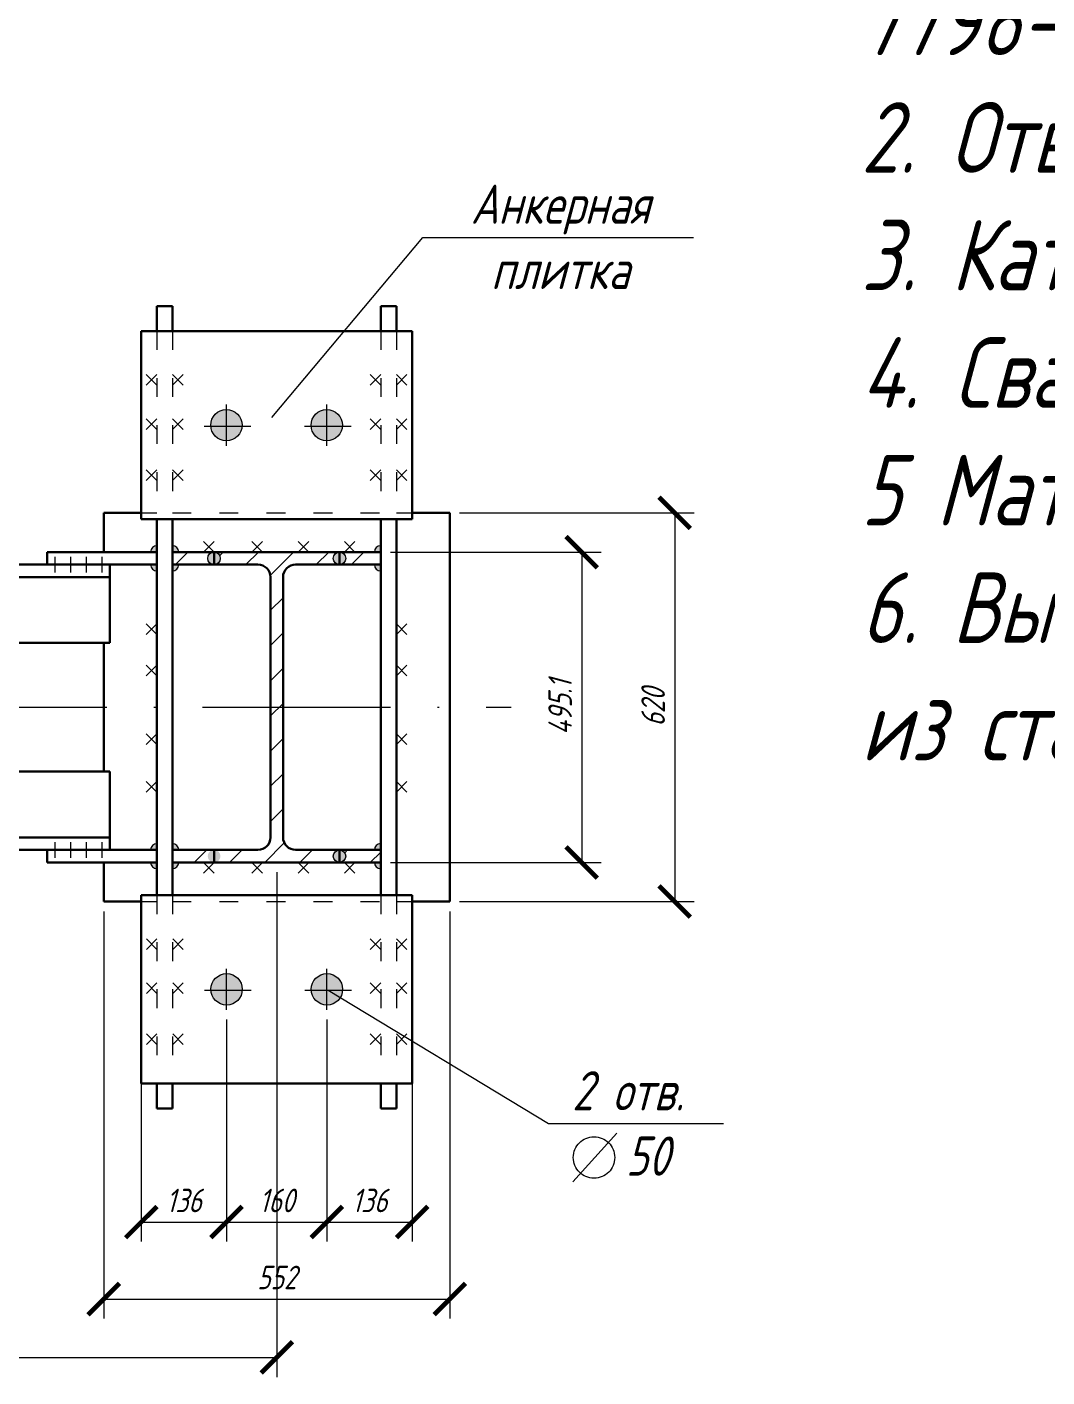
# Model space of a CAD drawing. Header units: millimetres. Extents: x 1665 to 4316, y 443 to 1647.
# Drawn here: x 2321.1 to 2386.2, y 1118.5 to 1204.7 of the extents above; entities that cross this region are included whole.
import ezdxf

# ---------------------------------------------------------------- set-up
doc = ezdxf.new("R2010")
doc.units = ezdxf.units.MM
for name, pattern in [('ACAD_ISO03W100', [30, 12, -18]), ('ACAD_ISO04W100', [30, 24, -3, 0, -3]), ('ACAD_ISO10W100', [18, 12, -3, 0, -3])]:
    doc.linetypes.add(name, pattern=pattern)
doc.layers.get('0').update_dxf_attribs({"lineweight": 18})
doc.styles.get("Standard").update_dxf_attribs({"font": 'romans.shx', "width": 0.75, "oblique": 15, "height": 1.5})
doc.dimstyles.new('ISO-25', dxfattribs={"dimtxt": 1.5, "dimasz": 2, "dimexe": 1.25, "dimexo": 0.625, "dimtad": 1, "dimtxsty": 'Standard', "dimblk": 'ARCHTICK', "dimcen": 2.5, "dimadec": 0, "dimazin": 0, "dimtfac": 1, "dimtmove": 0, "dimatfit": 3, "dimldrblk": 'NONE', "dimfxl": 1, "dimlwd": 18, "dimlwe": 18, "dimarcsym": 0})

# ---------------------------------------------------------------- blocks, each defined once
blk = doc.blocks.new('_ArchTick')
at = {"color": 0, "linetype": 'ByBlock', "const_width": 0.15}
blk.add_lwpolyline([(-0.5, -0.5), (0.5, 0.5)], dxfattribs=at)
blk = doc.blocks.new('*D289')
at = {"color": 0, "lineweight": 18, "transparency": 16777216}
for p, q in [((2337.034, 1150.746), (2337.034, 1118.534)), ((2297.034, 1128.113), (2297.034, 1118.534)), ((2297.034, 1119.784), (2337.034, 1119.784))]:
    blk.add_line(p, q, dxfattribs=at)
at = {"layer": 'Defpoints', "color": 0, "transparency": 16777216}
for p in [(2337.034, 1151.371), (2297.034, 1128.738), (2337.034, 1119.784)]:
    blk.add_point(p, dxfattribs=at)
at = {"color": 0, "lineweight": 18, "transparency": 16777216, "xscale": 2, "yscale": 2, "zscale": 2, "rotation": 180}
blk.add_blockref('_ArchTick', (2297.034, 1119.784), dxfattribs=at)
at = {"color": 0, "lineweight": 18, "transparency": 16777216, "xscale": 2, "yscale": 2, "zscale": 2}
blk.add_blockref('_ArchTick', (2337.034, 1119.784), dxfattribs=at)
at = {"color": 0, "transparency": 16777216, "insert": (2317.034, 1121.159), "char_height": 1.5, "attachment_point": 5}
blk.add_mtext('1000', dxfattribs=at)
blk = doc.blocks.new('_None')
blk = doc.blocks.new('*D306')
at = {"color": 0, "lineweight": 18, "transparency": 16777216}
for p, q in [((2325.994, 1148.248), (2325.994, 1122.261)), ((2348.074, 1148.248), (2348.074, 1122.261)), ((2325.994, 1123.511), (2348.074, 1123.511))]:
    blk.add_line(p, q, dxfattribs=at)
at = {"layer": 'Defpoints', "color": 0, "transparency": 16777216}
for p in [(2325.994, 1148.873), (2348.074, 1148.873), (2348.074, 1123.511)]:
    blk.add_point(p, dxfattribs=at)
at = {"color": 0, "lineweight": 18, "transparency": 16777216, "xscale": 2, "yscale": 2, "zscale": 2, "rotation": 180}
blk.add_blockref('_ArchTick', (2325.994, 1123.511), dxfattribs=at)
at = {"color": 0, "lineweight": 18, "transparency": 16777216, "xscale": 2, "yscale": 2, "zscale": 2}
blk.add_blockref('_ArchTick', (2348.074, 1123.511), dxfattribs=at)
at = {"color": 0, "transparency": 16777216, "insert": (2337.034, 1124.886), "char_height": 1.5, "attachment_point": 5}
blk.add_mtext('552', dxfattribs=at)
blk = doc.blocks.new('*D307')
at = {"color": 0, "lineweight": 18, "transparency": 16777216}
for p, q in [((2344.287, 1171.175), (2357.732, 1171.175)), ((2356.482, 1171.175), (2356.482, 1151.371)), ((2344.287, 1151.371), (2357.732, 1151.371))]:
    blk.add_line(p, q, dxfattribs=at)
at = {"layer": 'Defpoints', "color": 0, "transparency": 16777216}
for p in [(2343.662, 1171.175), (2343.662, 1151.371), (2356.482, 1151.371)]:
    blk.add_point(p, dxfattribs=at)
at = {"color": 0, "lineweight": 18, "transparency": 16777216, "xscale": 2, "yscale": 2, "zscale": 2}
for p, rotation in [((2356.482, 1171.175), 90), ((2356.482, 1151.371), 270)]:
    blk.add_blockref('_ArchTick', p, dxfattribs=dict(at, rotation=rotation))
at = {"color": 0, "transparency": 16777216, "insert": (2355.107, 1161.273), "char_height": 1.5, "attachment_point": 5, "rotation": 90}
blk.add_mtext('495.1', dxfattribs=at)
blk = doc.blocks.new('*D308')
at = {"color": 0, "lineweight": 18, "transparency": 16777216}
for p, q in [((2348.699, 1173.673), (2363.665, 1173.673)), ((2362.415, 1173.673), (2362.415, 1148.873)), ((2348.699, 1148.873), (2363.665, 1148.873))]:
    blk.add_line(p, q, dxfattribs=at)
at = {"layer": 'Defpoints', "color": 0, "transparency": 16777216}
for p in [(2348.074, 1173.673), (2348.074, 1148.873), (2362.415, 1148.873)]:
    blk.add_point(p, dxfattribs=at)
at = {"color": 0, "lineweight": 18, "transparency": 16777216, "xscale": 2, "yscale": 2, "zscale": 2}
for p, rotation in [((2362.415, 1173.673), 90), ((2362.415, 1148.873), 270)]:
    blk.add_blockref('_ArchTick', p, dxfattribs=dict(at, rotation=rotation))
at = {"color": 0, "transparency": 16777216, "insert": (2361.04, 1161.273), "char_height": 1.5, "attachment_point": 5, "rotation": 90}
blk.add_mtext('620', dxfattribs=at)
blk = doc.blocks.new('*D293')
at = {"color": 0, "lineweight": 18, "transparency": 16777216}
for p, q in [((2333.834, 1141.351), (2333.834, 1127.174)), ((2340.234, 1141.351), (2340.234, 1127.174)), ((2333.834, 1128.424), (2340.234, 1128.424))]:
    blk.add_line(p, q, dxfattribs=at)
at = {"layer": 'Defpoints', "color": 0, "transparency": 16777216}
for p in [(2333.834, 1141.976), (2340.234, 1141.976), (2340.234, 1128.424)]:
    blk.add_point(p, dxfattribs=at)
at = {"color": 0, "lineweight": 18, "transparency": 16777216, "xscale": 2, "yscale": 2, "zscale": 2, "rotation": 180}
blk.add_blockref('_ArchTick', (2333.834, 1128.424), dxfattribs=at)
at = {"color": 0, "lineweight": 18, "transparency": 16777216, "xscale": 2, "yscale": 2, "zscale": 2}
blk.add_blockref('_ArchTick', (2340.234, 1128.424), dxfattribs=at)
at = {"color": 0, "transparency": 16777216, "insert": (2337.034, 1129.799), "char_height": 1.5, "attachment_point": 5}
blk.add_mtext('160', dxfattribs=at)
blk = doc.blocks.new('*D294')
at = {"color": 0, "lineweight": 18, "transparency": 16777216}
for p, q in [((2345.674, 1142.736), (2345.674, 1127.174)), ((2340.234, 1141.34), (2340.234, 1127.174)), ((2340.234, 1128.424), (2345.674, 1128.424))]:
    blk.add_line(p, q, dxfattribs=at)
at = {"layer": 'Defpoints', "color": 0, "transparency": 16777216}
for p in [(2345.674, 1143.361), (2340.234, 1141.965), (2345.674, 1128.424)]:
    blk.add_point(p, dxfattribs=at)
at = {"color": 0, "lineweight": 18, "transparency": 16777216, "xscale": 2, "yscale": 2, "zscale": 2, "rotation": 180}
blk.add_blockref('_ArchTick', (2340.234, 1128.424), dxfattribs=at)
at = {"color": 0, "lineweight": 18, "transparency": 16777216, "xscale": 2, "yscale": 2, "zscale": 2}
blk.add_blockref('_ArchTick', (2345.674, 1128.424), dxfattribs=at)
at = {"color": 0, "transparency": 16777216, "insert": (2342.954, 1129.799), "char_height": 1.5, "attachment_point": 5}
blk.add_mtext('136', dxfattribs=at)
blk = doc.blocks.new('*D295')
at = {"color": 0, "lineweight": 18, "transparency": 16777216}
for p, q in [((2328.394, 1142.736), (2328.394, 1127.174)), ((2333.834, 1141.34), (2333.834, 1127.174)), ((2328.394, 1128.424), (2333.834, 1128.424))]:
    blk.add_line(p, q, dxfattribs=at)
at = {"layer": 'Defpoints', "color": 0, "transparency": 16777216}
for p in [(2328.394, 1143.361), (2333.834, 1141.965), (2333.834, 1128.424)]:
    blk.add_point(p, dxfattribs=at)
at = {"color": 0, "lineweight": 18, "transparency": 16777216, "xscale": 2, "yscale": 2, "zscale": 2, "rotation": 180}
blk.add_blockref('_ArchTick', (2328.394, 1128.424), dxfattribs=at)
at = {"color": 0, "lineweight": 18, "transparency": 16777216, "xscale": 2, "yscale": 2, "zscale": 2}
blk.add_blockref('_ArchTick', (2333.834, 1128.424), dxfattribs=at)
at = {"color": 0, "transparency": 16777216, "insert": (2331.114, 1129.799), "char_height": 1.5, "attachment_point": 5}
blk.add_mtext('136', dxfattribs=at)

msp = doc.modelspace()

# ---------------------------------------------------------------- hatches: boundary and pattern name
h = msp.add_hatch(color=256)
h.dxf.hatch_style = 1
h.paths.add_polyline_path([(2334.822, 1179.273), (2333.822, 1179.273), (2333.822, 1178.273, 0.414214)])
h.paths.add_polyline_path([(2333.822, 1180.273), (2333.822, 1179.273), (2334.822, 1179.273, 0.414214)])
h.paths.add_polyline_path([(2333.822, 1180.273, 0.414214), (2332.822, 1179.273), (2333.822, 1179.273)])
h.paths.add_polyline_path([(2333.822, 1179.273), (2332.822, 1179.273, 0.414214), (2333.822, 1178.273)])
h.paths.add_polyline_path([(2340.206, 1180.272, 0.409682), (2339.222, 1179.273), (2340.206, 1179.273)])
h.paths.add_polyline_path([(2340.206, 1180.272), (2340.206, 1179.273), (2341.222, 1179.273, 0.41876)])
h.paths.add_polyline_path([(2341.222, 1179.273), (2340.206, 1179.273), (2340.206, 1178.273, 0.41876)])
h.paths.add_polyline_path([(2340.206, 1179.273), (2339.222, 1179.273, 0.409682), (2340.206, 1178.273)])
h = msp.add_hatch()
h.set_pattern_fill('ANSI31', color=256, scale=0.5)
h.set_pattern_definition([(45, (198.1702, -548.9333), (-1.122532, 1.122532), [])])
h.paths.add_polyline_path([(2277.034, 1171.175), (2272.474, 1171.175), (2272.474, 1170.375), (2277.034, 1170.375)])
h.paths.add_polyline_path([(2277.834, 1172.073), (2277.034, 1172.073), (2277.034, 1161.273), (2277.834, 1161.273)])
h.paths.add_polyline_path([(2285.754, 1171.175), (2277.834, 1171.175), (2277.834, 1170.375), (2285.754, 1170.375)])
h.paths.add_polyline_path([(2277.834, 1161.273), (2277.034, 1161.273), (2277.034, 1150.473), (2277.834, 1150.473)])
h.paths.add_polyline_path([(2277.034, 1152.171), (2272.474, 1152.171), (2272.474, 1151.371), (2277.034, 1151.371)])
h.paths.add_polyline_path([(2285.754, 1152.171), (2277.834, 1152.171), (2277.834, 1151.371), (2285.754, 1151.371)])
h.paths.add_polyline_path([(2340.634, 1170.775, -0.414214), (2341.034, 1171.175), (2333.034, 1171.175, -0.414214), (2333.434, 1170.775, -0.414214), (2333.034, 1170.375), (2335.834, 1170.375, -0.414214), (2336.634, 1169.575), (2336.634, 1161.273), (2337.434, 1161.273), (2337.434, 1169.575, -0.414214), (2338.234, 1170.375), (2341.034, 1170.375, -0.414214)])
h.paths.add_polyline_path([(2333.034, 1171.175), (2330.382, 1171.175), (2330.382, 1170.375), (2333.034, 1170.375, -0.414214), (2332.634, 1170.775, -0.414214)])
h.paths.add_polyline_path([(2343.662, 1171.175), (2341.034, 1171.175, -0.414214), (2341.434, 1170.775, -0.414214), (2341.034, 1170.375), (2343.662, 1170.375)])
h.paths.add_polyline_path([(2337.434, 1152.971), (2337.434, 1161.273), (2336.634, 1161.273), (2336.634, 1152.971, -0.414214), (2335.834, 1152.171), (2333.034, 1152.171), (2333.034, 1151.371), (2341.034, 1151.371, -0.414214), (2340.634, 1151.771, -0.414214), (2341.034, 1152.171), (2338.234, 1152.171, -0.414214)])
h.paths.add_polyline_path([(2333.034, 1152.171), (2330.382, 1152.171), (2330.382, 1151.371), (2333.034, 1151.371)])
h.paths.add_polyline_path([(2343.662, 1152.171), (2341.034, 1152.171, -0.414214), (2341.434, 1151.771, -0.414214), (2341.034, 1151.371), (2343.662, 1151.371)])
h = msp.add_hatch(color=256)
h.dxf.hatch_style = 1
h.paths.add_polyline_path([(2272.474, 1171.575), (2272.474, 1171.175), (2272.874, 1171.175, 0.414214)])
h.paths.add_polyline_path([(2272.874, 1170.375), (2272.474, 1170.375), (2272.474, 1169.975, 0.414214)])
h.paths.add_polyline_path([(2277.034, 1171.575, 0.414214), (2276.634, 1171.175), (2277.034, 1171.175)])
h.paths.add_polyline_path([(2277.834, 1171.575), (2277.834, 1171.175), (2278.234, 1171.175, 0.414214)])
h.paths.add_polyline_path([(2278.234, 1170.375), (2277.834, 1170.375), (2277.834, 1169.975, 0.414214)])
h.paths.add_polyline_path([(2277.034, 1170.375), (2276.634, 1170.375, 0.414214), (2277.034, 1169.975)])
h.paths.add_polyline_path([(2285.754, 1171.575, 0.414214), (2285.354, 1171.175), (2285.754, 1171.175)])
h.paths.add_polyline_path([(2286.754, 1171.575), (2286.754, 1171.175), (2287.154, 1171.175, 0.414214)])
h.paths.add_polyline_path([(2287.154, 1170.375), (2286.754, 1170.375), (2286.754, 1169.975, 0.414214)])
h.paths.add_polyline_path([(2285.754, 1170.375), (2285.354, 1170.375, 0.414214), (2285.754, 1169.975)])
h.paths.add_polyline_path([(2272.474, 1152.571), (2272.474, 1152.171), (2272.874, 1152.171, 0.414214)])
h.paths.add_polyline_path([(2272.874, 1151.371), (2272.474, 1151.371), (2272.474, 1150.971, 0.414214)])
h.paths.add_polyline_path([(2277.034, 1152.571, 0.414214), (2276.634, 1152.171), (2277.034, 1152.171)])
h.paths.add_polyline_path([(2277.034, 1151.371), (2276.634, 1151.371, 0.414214), (2277.034, 1150.971)])
h.paths.add_polyline_path([(2277.834, 1152.571), (2277.834, 1152.171), (2278.234, 1152.171, 0.414214)])
h.paths.add_polyline_path([(2278.234, 1151.371), (2277.834, 1151.371), (2277.834, 1150.971, 0.414214)])
h.paths.add_polyline_path([(2285.754, 1152.571, 0.414214), (2285.354, 1152.171), (2285.754, 1152.171)])
h.paths.add_polyline_path([(2286.754, 1152.571), (2286.754, 1152.171), (2287.154, 1152.171, 0.414214)])
h.paths.add_polyline_path([(2287.154, 1151.371), (2286.754, 1151.371), (2286.754, 1150.971, 0.414214)])
h.paths.add_polyline_path([(2285.754, 1151.371), (2285.354, 1151.371, 0.414214), (2285.754, 1150.971)])
h.paths.add_polyline_path([(2329.382, 1171.575, 0.414214), (2328.982, 1171.175), (2329.382, 1171.175)])
h.paths.add_polyline_path([(2329.382, 1170.375), (2328.982, 1170.375, 0.414214), (2329.382, 1169.975)])
h.paths.add_polyline_path([(2329.382, 1152.571, 0.414214), (2328.982, 1152.171), (2329.382, 1152.171)])
h.paths.add_polyline_path([(2329.382, 1151.371), (2328.982, 1151.371, 0.414214), (2329.382, 1150.971)])
h = msp.add_hatch(color=256)
h.dxf.hatch_style = 1
h.paths.add_polyline_path([(2330.382, 1171.575), (2330.382, 1171.175), (2330.782, 1171.175, 0.414214)])
h.paths.add_polyline_path([(2330.782, 1170.375), (2330.382, 1170.375), (2330.382, 1169.975, 0.414214)])
h.paths.add_polyline_path([(2333.034, 1171.175, 0.414214), (2332.634, 1170.775, 0.414214), (2333.034, 1170.375)])
h.paths.add_polyline_path([(2333.034, 1171.175), (2333.034, 1170.375, 0.414214), (2333.434, 1170.775, 0.414214)])
h.paths.add_polyline_path([(2341.034, 1171.175, 0.414214), (2340.634, 1170.775, 0.414214), (2341.034, 1170.375)])
h.paths.add_polyline_path([(2341.434, 1170.775, 0.414214), (2341.034, 1171.175), (2341.034, 1170.375, 0.414214)])
h.paths.add_polyline_path([(2343.662, 1171.575, 0.414214), (2343.262, 1171.175), (2343.662, 1171.175)])
h.paths.add_polyline_path([(2343.662, 1170.375), (2343.262, 1170.375, 0.414214), (2343.662, 1169.975)])
h = msp.add_hatch(color=256)
h.dxf.hatch_style = 1
h.paths.add_polyline_path([(2330.382, 1152.571), (2330.382, 1152.171), (2330.782, 1152.171, 0.414214)])
h.paths.add_polyline_path([(2330.782, 1151.371), (2330.382, 1151.371), (2330.382, 1150.971, 0.414214)])
h.paths.add_polyline_path([(2333.034, 1152.171, 0.414214), (2332.634, 1151.771, 0.414214), (2333.034, 1151.371)])
h.paths.add_polyline_path([(2333.034, 1152.171), (2333.034, 1151.371, 0.414214), (2333.434, 1151.771, 0.414214)])
h.paths.add_polyline_path([(2341.034, 1152.171, 0.414214), (2340.634, 1151.771, 0.414214), (2341.034, 1151.371)])
h.paths.add_polyline_path([(2341.434, 1151.771, 0.414214), (2341.034, 1152.171), (2341.034, 1151.371, 0.414214)])
h.paths.add_polyline_path([(2343.662, 1152.571, 0.414214), (2343.262, 1152.171), (2343.662, 1152.171)])
h.paths.add_polyline_path([(2343.662, 1151.371), (2343.262, 1151.371, 0.414214), (2343.662, 1150.971)])
h = msp.add_hatch(color=256)
h.dxf.hatch_style = 1
h.paths.add_polyline_path([(2334.834, 1143.273), (2333.834, 1143.273), (2333.834, 1142.273, 0.414214)])
h.paths.add_polyline_path([(2333.834, 1144.273), (2333.834, 1143.273), (2334.834, 1143.273, 0.414214)])
h.paths.add_polyline_path([(2333.834, 1144.273, 0.414214), (2332.834, 1143.273), (2333.834, 1143.273)])
h.paths.add_polyline_path([(2333.834, 1143.273), (2332.834, 1143.273, 0.414214), (2333.834, 1142.273)])
h.paths.add_polyline_path([(2340.218, 1144.272, 0.409682), (2339.234, 1143.273), (2340.218, 1143.273)])
h.paths.add_polyline_path([(2340.218, 1144.272), (2340.218, 1143.273), (2341.234, 1143.273, 0.41876)])
h.paths.add_polyline_path([(2341.234, 1143.273), (2340.218, 1143.273), (2340.218, 1142.273, 0.41876)])
h.paths.add_polyline_path([(2340.218, 1143.273), (2339.234, 1143.273, 0.409682), (2340.218, 1142.273)])

# ---------------------------------------------------------------- linework, layer by layer
for p, q in [((2336.724, 1179.772), (2346.346, 1191.244)), ((2346.346, 1191.244), (2363.621, 1191.244)), ((2328.703, 1182.5), (2329.382, 1181.822)), ((2329.382, 1182.5), (2328.703, 1181.822)), ((2330.382, 1182.5), (2331.06, 1181.822)), ((2331.06, 1182.5), (2330.382, 1181.822)), ((2342.983, 1182.5), (2343.662, 1181.822)), ((2343.662, 1182.5), (2342.983, 1181.822)), ((2344.662, 1182.5), (2345.34, 1181.822)), ((2345.34, 1182.5), (2344.662, 1181.822)), ((2333.822, 1177.965), (2333.822, 1180.585)), ((2340.222, 1177.965), (2340.222, 1180.585)), ((2328.703, 1179.68), (2329.382, 1179.002)), ((2329.382, 1179.68), (2328.703, 1179.002)), ((2330.382, 1179.68), (2331.06, 1179.002)), ((2331.06, 1179.68), (2330.382, 1179.002)), ((2342.983, 1179.68), (2343.662, 1179.002)), ((2343.662, 1179.68), (2342.983, 1179.002)), ((2344.662, 1179.68), (2345.34, 1179.002)), ((2345.34, 1179.68), (2344.662, 1179.002)), ((2332.411, 1179.218), (2335.388, 1179.218)), ((2338.811, 1179.218), (2341.788, 1179.218)), ((2328.703, 1176.429), (2329.382, 1175.751)), ((2329.382, 1176.429), (2328.703, 1175.751)), ((2330.382, 1176.429), (2331.06, 1175.751)), ((2331.06, 1176.429), (2330.382, 1175.751)), ((2342.983, 1176.429), (2343.662, 1175.751)), ((2343.662, 1176.429), (2342.983, 1175.751)), ((2344.662, 1176.429), (2345.34, 1175.751)), ((2345.34, 1176.429), (2344.662, 1175.751)), ((2332.355, 1171.853), (2333.034, 1171.175)), ((2333.034, 1171.853), (2332.355, 1171.175)), ((2335.443, 1171.853), (2336.122, 1171.175)), ((2336.122, 1171.853), (2335.443, 1171.175)), ((2338.391, 1171.853), (2339.069, 1171.175)), ((2339.069, 1171.853), (2338.391, 1171.175)), ((2341.345, 1171.853), (2342.023, 1171.175)), ((2342.023, 1171.853), (2341.345, 1171.175)), ((2322.882, 1170.875), (2322.882, 1169.875)), ((2323.882, 1170.875), (2323.882, 1169.875)), ((2324.882, 1170.875), (2324.882, 1169.875)), ((2325.882, 1170.875), (2325.882, 1169.875)), ((2328.703, 1166.592), (2329.382, 1165.913)), ((2329.382, 1166.592), (2328.703, 1165.913)), ((2344.662, 1166.592), (2345.34, 1165.913)), ((2345.34, 1166.592), (2344.662, 1165.913)), ((2328.703, 1163.958), (2329.382, 1163.279)), ((2329.382, 1163.958), (2328.703, 1163.279)), ((2344.662, 1163.958), (2345.34, 1163.279)), ((2345.34, 1163.958), (2344.662, 1163.279)), ((2328.703, 1159.567), (2329.382, 1158.889)), ((2329.382, 1159.567), (2328.703, 1158.889)), ((2344.662, 1159.567), (2345.34, 1158.889)), ((2345.34, 1159.567), (2344.662, 1158.889)), ((2328.703, 1156.529), (2329.382, 1155.851)), ((2329.382, 1156.529), (2328.703, 1155.851)), ((2344.662, 1156.529), (2345.34, 1155.851)), ((2345.34, 1156.529), (2344.662, 1155.851)), ((2322.882, 1152.671), (2322.882, 1151.671)), ((2323.882, 1152.671), (2323.882, 1151.671)), ((2324.882, 1152.671), (2324.882, 1151.671)), ((2325.882, 1152.671), (2325.882, 1151.671)), ((2332.355, 1151.371), (2333.034, 1150.692)), ((2333.034, 1151.371), (2332.355, 1150.692)), ((2335.443, 1151.371), (2336.122, 1150.692)), ((2336.122, 1151.371), (2335.443, 1150.692)), ((2338.391, 1151.371), (2339.069, 1150.692)), ((2339.069, 1151.371), (2338.391, 1150.692)), ((2341.345, 1151.371), (2342.023, 1150.692)), ((2342.023, 1151.371), (2341.345, 1150.692)), ((2328.715, 1146.5), (2329.394, 1145.822)), ((2329.394, 1146.5), (2328.715, 1145.822)), ((2330.394, 1146.5), (2331.072, 1145.822)), ((2331.072, 1146.5), (2330.394, 1145.822)), ((2342.983, 1146.5), (2343.662, 1145.822)), ((2343.662, 1146.5), (2342.983, 1145.822)), ((2344.662, 1146.5), (2345.34, 1145.822)), ((2345.34, 1146.5), (2344.662, 1145.822)), ((2333.834, 1141.965), (2333.834, 1144.585)), ((2340.234, 1141.965), (2340.234, 1144.585)), ((2328.715, 1143.68), (2329.394, 1143.002)), ((2329.394, 1143.68), (2328.715, 1143.002)), ((2330.394, 1143.68), (2331.072, 1143.002)), ((2331.072, 1143.68), (2330.394, 1143.002)), ((2332.423, 1143.218), (2335.4, 1143.218)), ((2338.823, 1143.218), (2341.8, 1143.218)), ((2340.311, 1143.218), (2354.371, 1134.717)), ((2342.983, 1143.68), (2343.662, 1143.002)), ((2343.662, 1143.68), (2342.983, 1143.002)), ((2344.662, 1143.68), (2345.34, 1143.002)), ((2345.34, 1143.68), (2344.662, 1143.002)), ((2328.715, 1140.429), (2329.394, 1139.751)), ((2329.394, 1140.429), (2328.715, 1139.751)), ((2330.394, 1140.429), (2331.072, 1139.751)), ((2331.072, 1140.429), (2330.394, 1139.751)), ((2342.983, 1140.429), (2343.662, 1139.751)), ((2343.662, 1140.429), (2342.983, 1139.751)), ((2344.662, 1140.429), (2345.34, 1139.751)), ((2345.34, 1140.429), (2344.662, 1139.751)), ((2354.371, 1134.717), (2365.523, 1134.717))]:
    msp.add_line(p, q)
at = {"lineweight": 30}
for p, q in [((2329.382, 1186.873), (2329.382, 1185.273)), ((2329.382, 1186.873), (2330.382, 1186.873)), ((2330.382, 1186.873), (2330.382, 1185.273)), ((2343.662, 1186.873), (2343.662, 1185.273)), ((2343.662, 1186.873), (2344.662, 1186.873)), ((2344.662, 1186.873), (2344.662, 1185.273)), ((2328.382, 1185.273), (2345.662, 1185.273)), ((2328.382, 1185.273), (2328.382, 1173.273)), ((2345.662, 1173.273), (2345.662, 1185.273)), ((2325.994, 1173.673), (2328.382, 1173.673)), ((2325.994, 1173.673), (2325.994, 1171.175)), ((2345.662, 1173.673), (2348.074, 1173.673)), ((2348.074, 1148.873), (2348.074, 1173.673)), ((2328.382, 1173.273), (2345.662, 1173.273)), ((2329.382, 1173.273), (2329.382, 1149.273)), ((2330.382, 1173.273), (2330.382, 1149.273)), ((2343.662, 1173.273), (2343.662, 1149.273)), ((2344.662, 1173.273), (2344.662, 1149.273)), ((2329.382, 1171.175), (2322.382, 1171.175)), ((2322.382, 1171.175), (2322.382, 1170.375)), ((2333.034, 1171.175), (2330.382, 1171.175)), ((2333.034, 1171.175), (2341.034, 1171.175)), ((2333.034, 1170.375), (2333.034, 1171.175)), ((2341.034, 1171.175), (2341.034, 1170.375)), ((2341.034, 1171.175), (2343.662, 1171.175)), ((2326.382, 1170.375), (2289.754, 1170.375)), ((2329.382, 1170.375), (2322.382, 1170.375)), ((2326.382, 1165.375), (2326.382, 1170.375)), ((2333.034, 1170.375), (2330.382, 1170.375)), ((2335.834, 1170.375), (2333.034, 1170.375)), ((2341.034, 1170.375), (2338.234, 1170.375)), ((2341.034, 1170.375), (2343.662, 1170.375)), ((2326.382, 1169.575), (2289.754, 1169.575)), ((2336.634, 1169.575), (2336.634, 1152.971)), ((2337.434, 1169.575), (2337.434, 1152.971)), ((2289.754, 1165.375), (2326.382, 1165.375)), ((2325.994, 1165.375), (2325.994, 1157.171)), ((2326.382, 1157.171), (2289.754, 1157.171)), ((2326.382, 1152.171), (2326.382, 1157.171)), ((2289.754, 1152.971), (2326.382, 1152.971)), ((2289.754, 1152.171), (2326.382, 1152.171)), ((2329.382, 1152.171), (2322.382, 1152.171)), ((2322.382, 1152.171), (2322.382, 1151.371)), ((2333.034, 1152.171), (2330.382, 1152.171)), ((2333.034, 1151.371), (2333.034, 1152.171)), ((2333.034, 1152.171), (2335.834, 1152.171)), ((2333.034, 1151.371), (2333.034, 1152.171)), ((2338.234, 1152.171), (2341.034, 1152.171)), ((2341.034, 1152.171), (2341.034, 1151.371)), ((2341.034, 1152.171), (2341.034, 1151.371)), ((2341.034, 1152.171), (2343.662, 1152.171)), ((2329.382, 1151.371), (2322.382, 1151.371)), ((2325.994, 1151.371), (2325.994, 1148.873)), ((2333.034, 1151.371), (2330.382, 1151.371)), ((2341.034, 1151.371), (2333.034, 1151.371)), ((2341.034, 1151.371), (2343.662, 1151.371)), ((2328.394, 1149.273), (2345.674, 1149.273)), ((2328.394, 1149.273), (2328.394, 1137.273)), ((2345.674, 1137.273), (2345.674, 1149.273)), ((2325.994, 1148.873), (2328.394, 1148.873)), ((2345.674, 1148.873), (2348.074, 1148.873)), ((2328.394, 1137.273), (2345.674, 1137.273)), ((2329.382, 1137.273), (2329.382, 1135.673)), ((2330.382, 1137.273), (2330.382, 1135.673)), ((2343.662, 1137.273), (2343.662, 1135.673)), ((2344.662, 1137.273), (2344.662, 1135.673)), ((2329.382, 1135.673), (2330.382, 1135.673)), ((2343.662, 1135.673), (2344.662, 1135.673))]:
    msp.add_line(p, q, dxfattribs=at)
at = {"linetype": 'ACAD_ISO03W100', "lineweight": 20, "ltscale": 0.1}
for p, q in [((2329.382, 1185.273), (2329.382, 1173.273)), ((2330.382, 1185.273), (2330.382, 1173.273)), ((2343.662, 1185.273), (2343.662, 1173.273)), ((2344.662, 1185.273), (2344.662, 1173.273)), ((2328.382, 1173.673), (2329.382, 1173.673)), ((2330.382, 1173.673), (2343.662, 1173.673)), ((2344.662, 1173.673), (2345.662, 1173.673)), ((2329.382, 1149.273), (2329.382, 1137.273)), ((2330.382, 1149.273), (2330.382, 1137.273)), ((2343.662, 1149.273), (2343.662, 1137.273)), ((2344.662, 1149.273), (2344.662, 1137.273)), ((2328.394, 1148.873), (2329.382, 1148.873)), ((2330.382, 1148.873), (2343.662, 1148.873)), ((2344.662, 1148.873), (2345.674, 1148.873))]:
    msp.add_line(p, q, dxfattribs=at)
at = {"linetype": 'ACAD_ISO10W100'}
msp.add_line((2241.791, 1161.273), (2351.984, 1161.273), dxfattribs=at)
at = {"linetype": 'ACAD_ISO04W100'}
msp.add_line((2355.91, 1130.981), (2358.723, 1134.095), dxfattribs=at)
for centre, radius in [((2333.822, 1179.273), 1), ((2340.222, 1179.273), 1), ((2333.034, 1170.775), 0.4), ((2341.034, 1170.775), 0.4), ((2341.034, 1151.771), 0.4), ((2333.834, 1143.273), 1), ((2340.234, 1143.273), 1)]:
    msp.add_circle(centre, radius)
msp.add_circle((2357.269, 1132.542), 1.323, dxfattribs=at)
for centre, start, end in [((2329.382, 1171.175), 90, 180), ((2330.382, 1171.175), 0, 90), ((2343.662, 1171.175), 90, 180), ((2329.382, 1170.375), 180, 270), ((2330.382, 1170.375), 270, 0), ((2343.662, 1170.375), 180, 270), ((2329.382, 1152.171), 90, 180), ((2330.382, 1152.171), 0, 90), ((2343.662, 1152.171), 90, 180), ((2329.382, 1151.371), 180, 270), ((2330.382, 1151.371), 270, 0), ((2343.662, 1151.371), 180, 270)]:
    msp.add_arc(centre, 0.4, start, end)
at = {"lineweight": 30}
for centre, start, end in [((2335.834, 1169.575), 0, 90), ((2338.234, 1169.575), 90, 180), ((2335.834, 1152.971), 270, 0), ((2338.234, 1152.971), 180, 270)]:
    msp.add_arc(centre, 0.8, start, end, dxfattribs=at)

# ---------------------------------------------------------------- texts
for s, width, gutter_width, insert, char_height, attachment_point in [('  {\\H1.125x; Примечание:\\P1. Болты нормальной точности М20 ГОСТ 7798-80, кроме отмеченных.\\P2. Отверстия d=22 мм, кроме отмеченных.\\P3. Катет угловых швов k=6 мм, кроме отмеченных.\\P4. Сварка полуавтоматическая электродами Э-42.\\P5 Материал конструкций - сталь С255 ГОСТ 27772-88.\\P6. Высокопрочные болты М30 ГОСТ 22356-77* из стали марки 40Х "Селект".}', 118.0331, 7.5, (2374.298, 1222.389), 4, 1), ('Анкерная \\Pплитка', 36.02042, 12.5, (2355.115, 1191.294), 2.5, 5), ('2 отв.\\P  50', 10.13472, 12.5, (2359.438, 1134.717), 2.5, 5)]:
    msp.add_mtext_dynamic_manual_height_columns(s, width=width, gutter_width=gutter_width, heights=[0], dxfattribs=dict(insert=insert, char_height=char_height, attachment_point=attachment_point))

# ---------------------------------------------------------------- dimensions: what is measured, and where the dimension line sits
for base, p1, p2, text, picture, middle in [((2362.415, 1148.873), (2348.074, 1173.673), (2348.074, 1148.873), '620', '*D308', (2361.04, 1161.273)), ((2356.482, 1151.371), (2343.662, 1171.175), (2343.662, 1151.371), '495.1', '*D307', (2355.107, 1161.273))]:
    dim = msp.add_linear_dim(base=base, p1=p1, p2=p2, angle=90, text=text, dimstyle='ISO-25')
    dim.commit()
    dim.dimension.update_dxf_attribs({"geometry": picture, "text_midpoint": middle})
for base, p1, p2, text, picture, middle in [((2337.034, 1119.784), (2297.034, 1128.738), (2337.034, 1151.371), '1000', '*D289', (2317.034, 1121.159)), ((2348.074, 1123.511), (2325.994, 1148.873), (2348.074, 1148.873), '552', '*D306', (2337.034, 1124.886)), ((2333.834, 1128.424), (2328.394, 1143.361), (2333.834, 1141.965), '136', '*D295', (2331.114, 1129.799)), ((2345.674, 1128.424), (2340.234, 1141.965), (2345.674, 1143.361), '136', '*D294', (2342.954, 1129.799)), ((2340.234, 1128.424), (2333.834, 1141.976), (2340.234, 1141.976), '160', '*D293', (2337.034, 1129.799))]:
    dim = msp.add_linear_dim(base=base, p1=p1, p2=p2, text=text, dimstyle='ISO-25')
    dim.commit()
    dim.dimension.update_dxf_attribs({"geometry": picture, "text_midpoint": middle})

doc.saveas('drawing.dxf')
